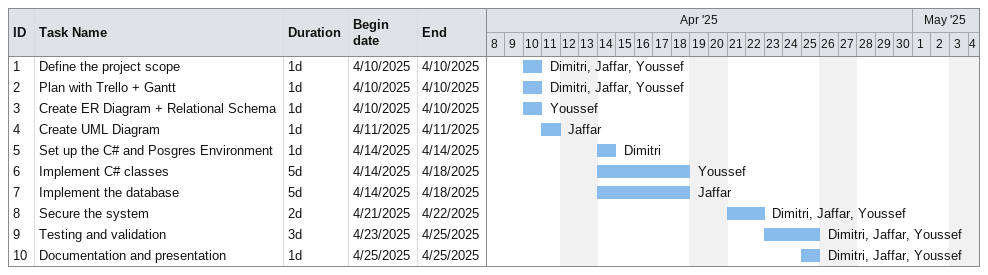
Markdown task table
| ID | Task | Duration | Start | Finish | Resources |
|---|---|---|---|---|---|
| 1 | Define the project scope | 1d | 2025-04-10 | 2025-04-10 | Dimitri, Jaffar, Youssef |
| 2 | Plan with Trello + Gantt | 1d | 2025-04-10 | 2025-04-10 | Dimitri, Jaffar, Youssef |
| 3 | Create ER Diagram + Relational Schema | 1d | 2025-04-10 | 2025-04-10 | Youssef |
| 4 | Create UML Diagram | 1d | 2025-04-11 | 2025-04-11 | Jaffar |
| 5 | Set up the C# and Posgres Environment | 1d | 2025-04-14 | 2025-04-14 | Dimitri |
| 6 | Implement C# classes | 5d | 2025-04-14 | 2025-04-18 | Youssef |
| 7 | Implement the database | 5d | 2025-04-14 | 2025-04-18 | Jaffar |
| 8 | Secure the system | 2d | 2025-04-21 | 2025-04-22 | Dimitri, Jaffar, Youssef |
| 9 | Testing and validation | 3d | 2025-04-23 | 2025-04-25 | Dimitri, Jaffar, Youssef |
| 10 | Documentation and presentation | 1d | 2025-04-25 | 2025-04-25 | Dimitri, Jaffar, Youssef |
